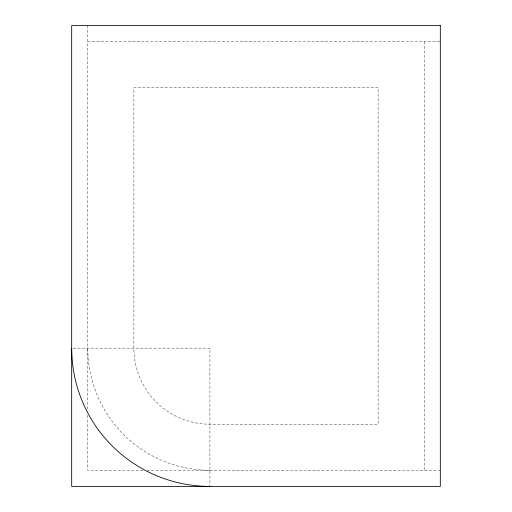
<?xml version="1.0" encoding="UTF-8"?>
<svg xmlns="http://www.w3.org/2000/svg" width="512" height="512" viewBox="0 0 512 512"><rect width="100%" height="100%" fill="white"/><g stroke="black" fill="none" stroke-linecap="round" stroke-linejoin="round"><path stroke-width="0.38" stroke-dasharray="2.56 1.92" d="M87.808 41.728L440.32 41.728M73.216 348.16L209.92 348.16L209.92 486.4M142.938 470.272L87.808 470.272L87.808 415.104M146.938 470.272L440.32 470.272M424.192 41.728L424.192 470.272M87.808 25.6L87.808 411.11M209.92 470.272A122.112 122.112 0 0 1 87.808 348.16M378.112 87.808L133.888 87.808L133.888 348.16A76.032 76.032 0 0 0 209.92 424.192L378.112 424.192L378.112 87.808"/><path stroke-width="0.77" d="M209.92 486.4A138.24 138.24 0 0 1 71.68 348.16M440.32 25.6L71.68 25.6L71.68 486.4L440.32 486.4L440.32 25.6"/></g></svg>
